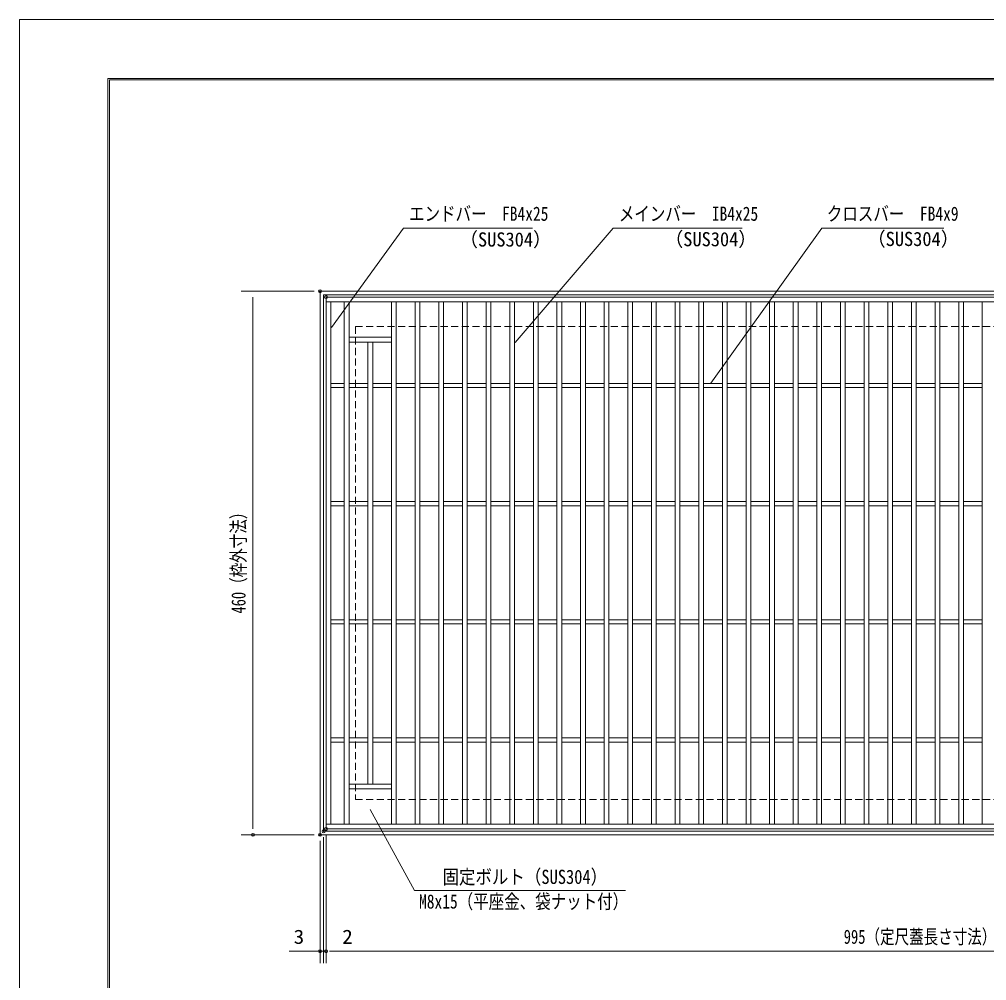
# Model space of a CAD drawing. Units: millimetres, scale not verified. Extents: x -1050 to 1050, y -742 to 742.
# Drawn here: x -1050 to -231, y -71 to 742 of the extents above; entities that cross this region are included whole.
import ezdxf
from ezdxf.enums import TextEntityAlignment as Align

# ---------------------------------------------------------------- set-up
doc = ezdxf.new("R2010")
doc.units = ezdxf.units.MM
doc.header["$LTSCALE"] = 5
doc.header["$PDMODE"] = 32
doc.header["$PDSIZE"] = 2.5
doc.linetypes.add('DASHED1', pattern=[1.8, 1.2, -0.6])
for name, color, linetype, lineweight in [('0-0_7-図\u3000枠', 4, 'Continuous', 9), ('0-1_寸法注釈', 2, 'Continuous', 9), ('0-3_DEFPOINTS', 134, 'Continuous', 9), ('0-4_枠', 7, 'Continuous', 9), ('0-5_蓋', 5, 'Continuous', 9), ('0-B_溝開口', 4, 'DASHED1', 9)]:
    doc.layers.add(name, color=color, linetype=linetype, lineweight=lineweight)
doc.styles.add('ＭＳ ゴシック', font='')
doc.styles.get('ＭＳ ゴシック').set_extended_font_data('MS Gothic')

msp = doc.modelspace()

# ---------------------------------------------------------------- linework, layer by layer
at = {"layer": '0-0_7-図\u3000枠'}
for p, q in [((-975, -692.5), (-975, 692.5)), ((-973.75, -691.25), (-973.75, 691.25)), ((-973.75, 691.25), (998.75, 691.25))]:
    msp.add_line(p, q, dxfattribs=at)
msp.add_lwpolyline([(-975, 692.5), (1000, 692.5), (1000, -692.5)], dxfattribs=at)
at = {"layer": '0-1_寸法注釈'}
for p, q in [((-800.45, 512.475), (-862.244, 512.475)), ((-852.244, 507.475), (-852.244, 57.475)), ((-800.45, 52.475), (-862.244, 52.475)), ((-792.45, 50.475), (-792.45, -56.047)), ((-792.45, 50.475), (-792.45, -56.047)), ((-790.45, 52.475), (-790.45, -56.047)), ((-790.45, 52.475), (-790.45, -56.047)), ((-795.45, 47.475), (-795.45, -56.047)), ((-800.45, -46.047), (-821.563, -46.047)), ((-797.45, -46.047), (-802.45, -46.047)), ((-792.45, -46.047), (-795.45, -46.047)), ((-792.45, -46.047), (-790.45, -46.047)), ((-787.45, -46.047), (-782.45, -46.047)), ((-785.45, -46.047), (-764.337, -46.047)), ((-785.45, -46.047), (199.55, -46.047))]:
    msp.add_line(p, q, dxfattribs=at)
for points in [[(-615.707, 565.749), (-724.931, 565.749), (-785.857, 481.667)], [(-438.147, 565.749), (-547.371, 565.749), (-630.295, 468.985)], [(-267.513, 565.749), (-370.72, 565.749), (-464.681, 434.785)], [(-536.9, 5.436), (-715.531, 5.436), (-752.95, 73.972)]]:
    msp.add_lwpolyline(points, dxfattribs=at)
at = {"layer": '0-3_DEFPOINTS'}
msp.add_lwpolyline([(-1050, -742.5), (-1050, 742.5), (1050, 742.5), (1050, -742.5)], close=True, dxfattribs=at)
for p in [(-795.45, 512.475), (-790.45, 57.475), (-852.244, 52.475), (-795.45, 52.475), (-795.45, 52.475), (-792.45, 55.475), (-795.45, -46.047), (-790.45, -46.047)]:
    msp.add_point(p, dxfattribs=at)
at = {"layer": '0-4_枠'}
for p, q in [((-795.45, 512.475), (409.55, 512.475)), ((-795.45, 512.475), (-795.45, 52.475)), ((-792.45, 509.475), (407.714, 509.475)), ((-792.45, 509.475), (-792.45, 55.475)), ((-795.45, 52.475), (409.55, 52.475)), ((-792.45, 55.475), (411.386, 55.475))]:
    msp.add_line(p, q, dxfattribs=at)
at = {"layer": '0-5_蓋'}
for p, q in [((204.55, 507.475), (-790.45, 507.475)), ((-790.45, 57.475), (-790.45, 507.475)), ((204.55, 503.475), (-790.45, 503.475)), ((-786.45, 61.475), (-786.45, 503.475)), ((-774.95, 503.475), (-774.95, 61.475)), ((-770.95, 503.475), (-770.95, 61.475)), ((-734.95, 503.475), (-734.95, 61.475)), ((-730.95, 503.475), (-730.95, 61.475)), ((-714.95, 503.475), (-714.95, 61.475)), ((-710.95, 503.475), (-710.95, 61.475)), ((-694.95, 503.475), (-694.95, 61.475)), ((-690.95, 503.475), (-690.95, 61.475)), ((-674.95, 503.475), (-674.95, 61.475)), ((-670.95, 503.475), (-670.95, 61.475)), ((-654.95, 503.475), (-654.95, 61.475)), ((-650.95, 503.475), (-650.95, 61.475)), ((-634.95, 503.475), (-634.95, 61.475)), ((-630.95, 503.475), (-630.95, 61.475)), ((-614.95, 503.475), (-614.95, 61.475)), ((-610.95, 503.475), (-610.95, 61.475)), ((-594.95, 503.475), (-594.95, 61.475)), ((-590.95, 503.475), (-590.95, 61.475)), ((-574.95, 503.475), (-574.95, 61.475)), ((-570.95, 503.475), (-570.95, 61.475)), ((-554.95, 503.475), (-554.95, 61.475)), ((-550.95, 503.475), (-550.95, 61.475)), ((-534.95, 503.475), (-534.95, 61.475)), ((-530.95, 503.475), (-530.95, 61.475)), ((-514.95, 503.475), (-514.95, 61.475)), ((-510.95, 503.475), (-510.95, 61.475)), ((-494.95, 503.475), (-494.95, 61.475)), ((-490.95, 503.475), (-490.95, 61.475)), ((-474.95, 503.475), (-474.95, 61.475)), ((-470.95, 503.475), (-470.95, 61.475)), ((-454.95, 503.475), (-454.95, 61.475)), ((-450.95, 503.475), (-450.95, 61.475)), ((-434.95, 503.475), (-434.95, 61.475)), ((-430.95, 503.475), (-430.95, 61.475)), ((-414.95, 503.475), (-414.95, 61.475)), ((-410.95, 503.475), (-410.95, 61.475)), ((-394.95, 503.475), (-394.95, 61.475)), ((-390.95, 503.475), (-390.95, 61.475)), ((-374.95, 503.475), (-374.95, 61.475)), ((-370.95, 503.475), (-370.95, 61.475)), ((-354.95, 503.475), (-354.95, 61.475)), ((-350.95, 503.475), (-350.95, 61.475)), ((-334.95, 503.475), (-334.95, 61.475)), ((-330.95, 503.475), (-330.95, 61.475)), ((-314.95, 503.475), (-314.95, 61.475)), ((-310.95, 503.475), (-310.95, 61.475)), ((-294.95, 503.475), (-294.95, 61.475)), ((-290.95, 503.475), (-290.95, 61.475)), ((-274.95, 503.475), (-274.95, 61.475)), ((-270.95, 503.475), (-270.95, 61.475)), ((-254.95, 503.475), (-254.95, 61.475)), ((-250.95, 503.475), (-250.95, 61.475)), ((-234.95, 503.475), (-234.95, 61.475)), ((-770.95, 473.475), (-734.95, 473.475)), ((-770.95, 469.475), (-734.95, 469.475)), ((-754.95, 469.475), (-754.95, 95.475)), ((-750.95, 469.475), (-750.95, 95.475)), ((-774.95, 434.475), (-786.45, 434.475)), ((-754.95, 434.475), (-770.95, 434.475)), ((-734.95, 434.475), (-750.95, 434.475)), ((-714.95, 434.475), (-730.95, 434.475)), ((-694.95, 434.475), (-710.95, 434.475)), ((-674.95, 434.475), (-690.95, 434.475)), ((-654.95, 434.475), (-670.95, 434.475)), ((-634.95, 434.475), (-650.95, 434.475)), ((-614.95, 434.475), (-630.95, 434.475)), ((-594.95, 434.475), (-610.95, 434.475)), ((-574.95, 434.475), (-590.95, 434.475)), ((-554.95, 434.475), (-570.95, 434.475)), ((-534.95, 434.475), (-550.95, 434.475)), ((-514.95, 434.475), (-530.95, 434.475)), ((-494.95, 434.475), (-510.95, 434.475)), ((-474.95, 434.475), (-490.95, 434.475)), ((-454.95, 434.475), (-470.95, 434.475)), ((-434.95, 434.475), (-450.95, 434.475)), ((-414.95, 434.475), (-430.95, 434.475)), ((-394.95, 434.475), (-410.95, 434.475)), ((-374.95, 434.475), (-390.95, 434.475)), ((-354.95, 434.475), (-370.95, 434.475)), ((-334.95, 434.475), (-350.95, 434.475)), ((-314.95, 434.475), (-330.95, 434.475)), ((-294.95, 434.475), (-310.95, 434.475)), ((-290.95, 434.475), (-274.95, 434.475)), ((-270.95, 434.475), (-254.95, 434.475)), ((-250.95, 434.475), (-234.95, 434.475)), ((-774.95, 430.975), (-786.45, 430.975)), ((-754.95, 430.975), (-770.95, 430.975)), ((-734.95, 430.975), (-750.95, 430.975)), ((-714.95, 430.975), (-730.95, 430.975)), ((-694.95, 430.975), (-710.95, 430.975)), ((-674.95, 430.975), (-690.95, 430.975)), ((-654.95, 430.975), (-670.95, 430.975)), ((-634.95, 430.975), (-650.95, 430.975)), ((-614.95, 430.975), (-630.95, 430.975)), ((-594.95, 430.975), (-610.95, 430.975)), ((-574.95, 430.975), (-590.95, 430.975)), ((-554.95, 430.975), (-570.95, 430.975)), ((-534.95, 430.975), (-550.95, 430.975)), ((-514.95, 430.975), (-530.95, 430.975)), ((-494.95, 430.975), (-510.95, 430.975)), ((-474.95, 430.975), (-490.95, 430.975)), ((-454.95, 430.975), (-470.95, 430.975)), ((-434.95, 430.975), (-450.95, 430.975)), ((-414.95, 430.975), (-430.95, 430.975)), ((-394.95, 430.975), (-410.95, 430.975)), ((-374.95, 430.975), (-390.95, 430.975)), ((-354.95, 430.975), (-370.95, 430.975)), ((-334.95, 430.975), (-350.95, 430.975)), ((-314.95, 430.975), (-330.95, 430.975)), ((-294.95, 430.975), (-310.95, 430.975)), ((-290.95, 430.975), (-274.95, 430.975)), ((-270.95, 430.975), (-254.95, 430.975)), ((-250.95, 430.975), (-234.95, 430.975)), ((-774.95, 334.475), (-786.45, 334.475)), ((-774.95, 330.975), (-786.45, 330.975)), ((-754.95, 334.475), (-770.95, 334.475)), ((-754.95, 330.975), (-770.95, 330.975)), ((-734.95, 334.475), (-750.95, 334.475)), ((-734.95, 330.975), (-750.95, 330.975)), ((-714.95, 334.475), (-730.95, 334.475)), ((-714.95, 330.975), (-730.95, 330.975)), ((-694.95, 334.475), (-710.95, 334.475)), ((-694.95, 330.975), (-710.95, 330.975)), ((-674.95, 334.475), (-690.95, 334.475)), ((-674.95, 330.975), (-690.95, 330.975)), ((-654.95, 334.475), (-670.95, 334.475)), ((-654.95, 330.975), (-670.95, 330.975)), ((-634.95, 334.475), (-650.95, 334.475)), ((-634.95, 330.975), (-650.95, 330.975)), ((-614.95, 334.475), (-630.95, 334.475)), ((-614.95, 330.975), (-630.95, 330.975)), ((-594.95, 334.475), (-610.95, 334.475)), ((-594.95, 330.975), (-610.95, 330.975)), ((-574.95, 334.475), (-590.95, 334.475)), ((-574.95, 330.975), (-590.95, 330.975)), ((-554.95, 334.475), (-570.95, 334.475)), ((-554.95, 330.975), (-570.95, 330.975)), ((-534.95, 334.475), (-550.95, 334.475)), ((-534.95, 330.975), (-550.95, 330.975)), ((-514.95, 334.475), (-530.95, 334.475)), ((-514.95, 330.975), (-530.95, 330.975)), ((-494.95, 334.475), (-510.95, 334.475)), ((-494.95, 330.975), (-510.95, 330.975)), ((-474.95, 334.475), (-490.95, 334.475)), ((-474.95, 330.975), (-490.95, 330.975)), ((-454.95, 334.475), (-470.95, 334.475)), ((-454.95, 330.975), (-470.95, 330.975)), ((-434.95, 334.475), (-450.95, 334.475)), ((-434.95, 330.975), (-450.95, 330.975)), ((-414.95, 334.475), (-430.95, 334.475)), ((-414.95, 330.975), (-430.95, 330.975)), ((-394.95, 334.475), (-410.95, 334.475)), ((-394.95, 330.975), (-410.95, 330.975)), ((-374.95, 334.475), (-390.95, 334.475)), ((-374.95, 330.975), (-390.95, 330.975)), ((-354.95, 334.475), (-370.95, 334.475)), ((-354.95, 330.975), (-370.95, 330.975)), ((-334.95, 334.475), (-350.95, 334.475)), ((-334.95, 330.975), (-350.95, 330.975)), ((-314.95, 334.475), (-330.95, 334.475)), ((-314.95, 330.975), (-330.95, 330.975)), ((-294.95, 334.475), (-310.95, 334.475)), ((-294.95, 330.975), (-310.95, 330.975)), ((-290.95, 334.475), (-274.95, 334.475)), ((-290.95, 330.975), (-274.95, 330.975)), ((-270.95, 334.475), (-254.95, 334.475)), ((-270.95, 330.975), (-254.95, 330.975)), ((-250.95, 334.475), (-234.95, 334.475)), ((-250.95, 330.975), (-234.95, 330.975)), ((-774.95, 234.475), (-786.45, 234.475)), ((-774.95, 230.975), (-786.45, 230.975)), ((-754.95, 234.475), (-770.95, 234.475)), ((-754.95, 230.975), (-770.95, 230.975)), ((-734.95, 234.475), (-750.95, 234.475)), ((-734.95, 230.975), (-750.95, 230.975)), ((-714.95, 234.475), (-730.95, 234.475)), ((-714.95, 230.975), (-730.95, 230.975)), ((-694.95, 234.475), (-710.95, 234.475)), ((-694.95, 230.975), (-710.95, 230.975)), ((-674.95, 234.475), (-690.95, 234.475)), ((-674.95, 230.975), (-690.95, 230.975)), ((-654.95, 234.475), (-670.95, 234.475)), ((-654.95, 230.975), (-670.95, 230.975)), ((-634.95, 234.475), (-650.95, 234.475)), ((-634.95, 230.975), (-650.95, 230.975)), ((-614.95, 234.475), (-630.95, 234.475)), ((-614.95, 230.975), (-630.95, 230.975)), ((-594.95, 234.475), (-610.95, 234.475)), ((-594.95, 230.975), (-610.95, 230.975)), ((-574.95, 234.475), (-590.95, 234.475)), ((-574.95, 230.975), (-590.95, 230.975)), ((-554.95, 234.475), (-570.95, 234.475)), ((-554.95, 230.975), (-570.95, 230.975)), ((-534.95, 234.475), (-550.95, 234.475)), ((-534.95, 230.975), (-550.95, 230.975)), ((-514.95, 234.475), (-530.95, 234.475)), ((-514.95, 230.975), (-530.95, 230.975)), ((-494.95, 234.475), (-510.95, 234.475)), ((-494.95, 230.975), (-510.95, 230.975)), ((-474.95, 234.475), (-490.95, 234.475)), ((-474.95, 230.975), (-490.95, 230.975)), ((-454.95, 234.475), (-470.95, 234.475)), ((-454.95, 230.975), (-470.95, 230.975)), ((-434.95, 234.475), (-450.95, 234.475)), ((-434.95, 230.975), (-450.95, 230.975)), ((-414.95, 234.475), (-430.95, 234.475)), ((-414.95, 230.975), (-430.95, 230.975)), ((-394.95, 234.475), (-410.95, 234.475)), ((-394.95, 230.975), (-410.95, 230.975)), ((-374.95, 234.475), (-390.95, 234.475)), ((-374.95, 230.975), (-390.95, 230.975)), ((-354.95, 234.475), (-370.95, 234.475)), ((-354.95, 230.975), (-370.95, 230.975)), ((-334.95, 234.475), (-350.95, 234.475)), ((-334.95, 230.975), (-350.95, 230.975)), ((-314.95, 234.475), (-330.95, 234.475)), ((-314.95, 230.975), (-330.95, 230.975)), ((-294.95, 234.475), (-310.95, 234.475)), ((-294.95, 230.975), (-310.95, 230.975)), ((-290.95, 234.475), (-274.95, 234.475)), ((-290.95, 230.975), (-274.95, 230.975)), ((-270.95, 234.475), (-254.95, 234.475)), ((-270.95, 230.975), (-254.95, 230.975)), ((-250.95, 234.475), (-234.95, 234.475)), ((-250.95, 230.975), (-234.95, 230.975)), ((-774.95, 134.475), (-786.45, 134.475)), ((-754.95, 134.475), (-770.95, 134.475)), ((-734.95, 134.475), (-750.95, 134.475)), ((-714.95, 134.475), (-730.95, 134.475)), ((-694.95, 134.475), (-710.95, 134.475)), ((-674.95, 134.475), (-690.95, 134.475)), ((-654.95, 134.475), (-670.95, 134.475)), ((-634.95, 134.475), (-650.95, 134.475)), ((-614.95, 134.475), (-630.95, 134.475)), ((-594.95, 134.475), (-610.95, 134.475)), ((-574.95, 134.475), (-590.95, 134.475)), ((-554.95, 134.475), (-570.95, 134.475)), ((-534.95, 134.475), (-550.95, 134.475)), ((-514.95, 134.475), (-530.95, 134.475)), ((-494.95, 134.475), (-510.95, 134.475)), ((-474.95, 134.475), (-490.95, 134.475)), ((-454.95, 134.475), (-470.95, 134.475)), ((-434.95, 134.475), (-450.95, 134.475)), ((-414.95, 134.475), (-430.95, 134.475)), ((-394.95, 134.475), (-410.95, 134.475)), ((-374.95, 134.475), (-390.95, 134.475)), ((-354.95, 134.475), (-370.95, 134.475)), ((-334.95, 134.475), (-350.95, 134.475)), ((-314.95, 134.475), (-330.95, 134.475)), ((-294.95, 134.475), (-310.95, 134.475)), ((-290.95, 134.475), (-274.95, 134.475)), ((-270.95, 134.475), (-254.95, 134.475)), ((-250.95, 134.475), (-234.95, 134.475)), ((-774.95, 130.975), (-786.45, 130.975)), ((-754.95, 130.975), (-770.95, 130.975)), ((-734.95, 130.975), (-750.95, 130.975)), ((-714.95, 130.975), (-730.95, 130.975)), ((-694.95, 130.975), (-710.95, 130.975)), ((-674.95, 130.975), (-690.95, 130.975)), ((-654.95, 130.975), (-670.95, 130.975)), ((-634.95, 130.975), (-650.95, 130.975)), ((-614.95, 130.975), (-630.95, 130.975)), ((-594.95, 130.975), (-610.95, 130.975)), ((-574.95, 130.975), (-590.95, 130.975)), ((-554.95, 130.975), (-570.95, 130.975)), ((-534.95, 130.975), (-550.95, 130.975)), ((-514.95, 130.975), (-530.95, 130.975)), ((-494.95, 130.975), (-510.95, 130.975)), ((-474.95, 130.975), (-490.95, 130.975)), ((-454.95, 130.975), (-470.95, 130.975)), ((-434.95, 130.975), (-450.95, 130.975)), ((-414.95, 130.975), (-430.95, 130.975)), ((-394.95, 130.975), (-410.95, 130.975)), ((-374.95, 130.975), (-390.95, 130.975)), ((-354.95, 130.975), (-370.95, 130.975)), ((-334.95, 130.975), (-350.95, 130.975)), ((-314.95, 130.975), (-330.95, 130.975)), ((-294.95, 130.975), (-310.95, 130.975)), ((-290.95, 130.975), (-274.95, 130.975)), ((-270.95, 130.975), (-254.95, 130.975)), ((-250.95, 130.975), (-234.95, 130.975)), ((-770.95, 95.475), (-734.95, 95.475)), ((-770.95, 91.475), (-734.95, 91.475)), ((-790.45, 61.475), (204.55, 61.475)), ((-790.45, 57.475), (204.55, 57.475))]:
    msp.add_line(p, q, dxfattribs=at)
at = {"layer": '0-5_蓋', "color": 7}
for p in [(-790.45, 507.475), (-790.45, 57.475)]:
    msp.add_point(p, dxfattribs=at)
at = {"layer": '0-B_溝開口'}
for p, q in [((-765.45, 482.475), (204.55, 482.475)), ((-765.45, 482.475), (-765.45, 82.475)), ((-765.45, 82.475), (204.55, 82.475))]:
    msp.add_line(p, q, dxfattribs=at)

# ---------------------------------------------------------------- texts
at = {"layer": '0-1_寸法注釈', "color": 7, "style": 'ＭＳ ゴシック'}
for s, height, width, p in [('エンドバー\u3000FB4x25', 12.02, 0.8, (-720.154, 568.436)), ('メインバー\u3000IB4x25', 12.02, 0.8, (-542.593, 568.436)), ('クロスバー\u3000FB4x9', 12.03, 0.8, (-366.554, 568.436)), ('（SUS304）', 12.02, 0.95, (-677.407, 546.644)), ('（SUS304）', 12.02, 0.95, (-503.663, 546.881)), ('（SUS304）', 12.02, 0.95, (-332.359, 547.088)), ('固定ボルト（SUS304）', 12.03, 0.85, (-691.88, 7.308)), ('M8x15（平座金、袋ナット付）', 12.02, 0.8, (-711.701, -13.543)), ('3', 12.02, 1.1, (-817.873, -43.36)), ('2', 12.02, 1.1, (-776.76, -43.36)), ('995（定尺蓋長さ寸法）', 12.03, 0.75, (-352.249, -43.36))]:
    msp.add_text(s, height=height, dxfattribs=dict(at, width=width)).set_placement(p, align=Align.BOTTOM_LEFT)
at = {"layer": '0-1_寸法注釈', "color": 7, "style": 'ＭＳ ゴシック', "width": 0.75}
msp.add_text('460（枠外寸法）', height=12.02, rotation=90, dxfattribs=at).set_placement((-854.931, 239.682), align=Align.BOTTOM_LEFT)

doc.saveas('drawing.dxf')
